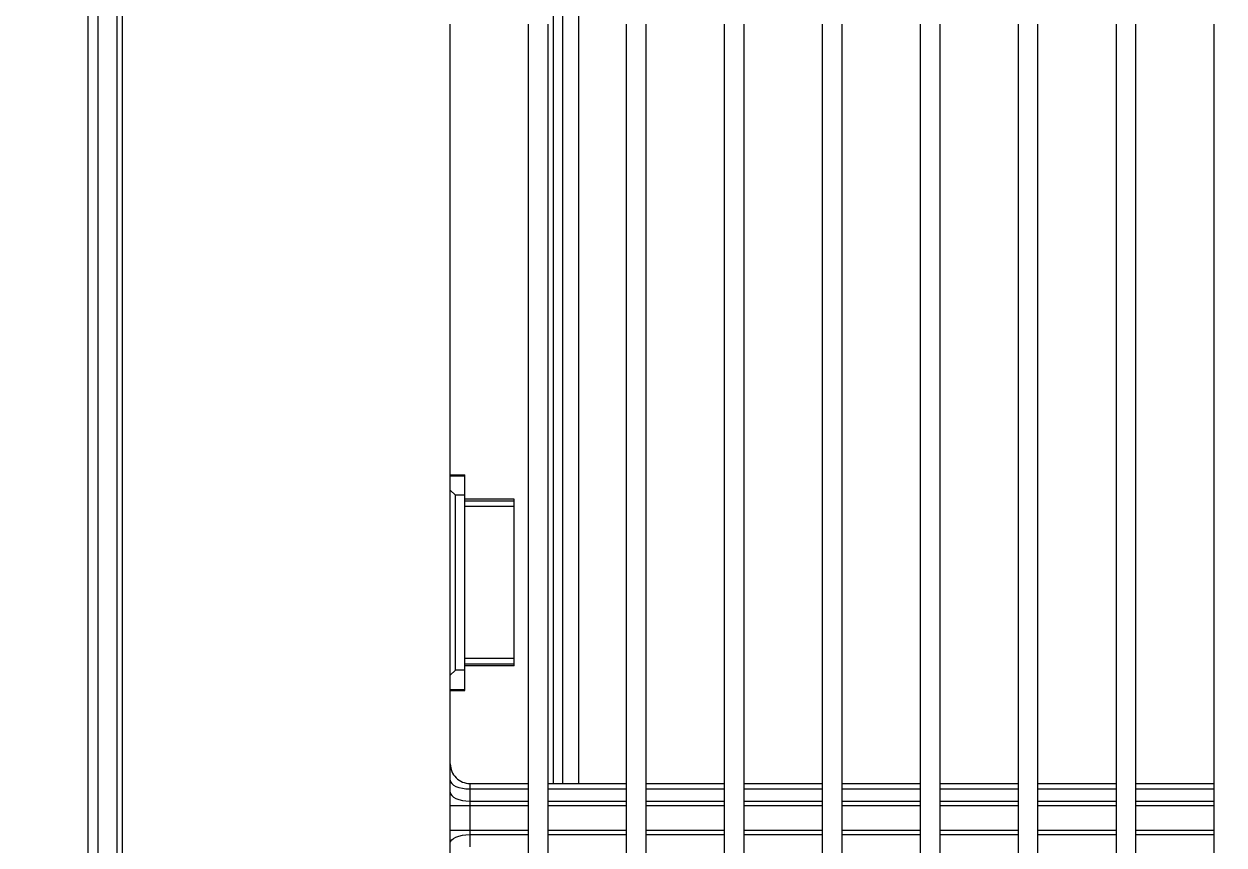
# Model space of a CAD drawing. Header units: metres. Extents: x -101133.8 to -101066.7, y -24899.3 to -24824.7.
# Drawn here: x -101110.2998 to -101110.1773, y -24848.4255 to -24848.3417 of the extents above; entities that cross this region are included whole.
import ezdxf

# ---------------------------------------------------------------- set-up
doc = ezdxf.new("R2010")
doc.units = ezdxf.units.M
doc.header["$LTSCALE"] = 0.2
doc.header["$PDSIZE"] = -5
doc.layers.add('CMT-COTATION DIVERS', color=1, linetype='Continuous')
doc.layers.add('CMT-CVC-MATERIEL', color=30, linetype='Continuous')
doc.styles.get("Standard").update_dxf_attribs({"font": 'arial.ttf'})
doc.dimstyles.get("Standard").update_dxf_attribs({"dimtxt": 0.18, "dimasz": 0.18, "dimexe": 0.18, "dimexo": 0.0625, "dimgap": 0.09, "dimtad": 0, "dimtih": 1, "dimtoh": 1, "dimdec": 4, "dimzin": 0, "dimdsep": 46, "dimtxsty": 'Standard', "dimcen": 0.09, "dimadec": 0, "dimazin": 0, "dimtfac": 1, "dimtdec": 4, "dimtofl": 0, "dimtmove": 0, "dimatfit": 3, "dimfxl": 1, "dimtolj": 1, "dimtzin": 0, "dimarcsym": 0})

# ---------------------------------------------------------------- blocks, each defined once
blk = doc.blocks.new('Cassette 600x600')
at = {"linetype": 'Continuous', "lineweight": 13}
for p, q in [((-20143.73, 167.01), (-20417.73, 167.01)), ((-20340.23, 159.01), (-20340.23, 167.01)), ((-20339.68, 159.01), (-20339.68, 167.01)), ((-20338.44, 159.01), (-20338.44, 167.01)), ((-20337.99, 159.01), (-20337.99, 167.01)), ((-20335.47, 159.01), (-20335.47, 167.01)), ((-20335.02, 159.01), (-20335.02, 167.01)), ((-20143.73, 159.01), (-20417.73, 159.01)), ((-20143.73, 157.01), (-20417.73, 157.01)), ((-20340.23, 149.01), (-20340.23, 157.01)), ((-20339.68, 149.01), (-20339.68, 157.01)), ((-20338.44, 149.01), (-20338.44, 157.01)), ((-20337.99, 149.01), (-20337.99, 157.01)), ((-20335.47, 149.01), (-20335.47, 157.01)), ((-20335.02, 149.01), (-20335.02, 157.01)), ((-20143.73, 149.01), (-20417.73, 149.01)), ((-20143.73, 147.01), (-20417.73, 147.01)), ((-20340.23, 139.01), (-20340.23, 147.01)), ((-20339.68, 139.01), (-20339.68, 147.01)), ((-20338.44, 139.01), (-20338.44, 147.01)), ((-20337.99, 139.01), (-20337.99, 147.01)), ((-20335.47, 139.01), (-20335.47, 147.01)), ((-20335.02, 139.01), (-20335.02, 147.01)), ((-20143.73, 139.01), (-20417.73, 139.01)), ((-20143.73, 137.01), (-20417.73, 137.01)), ((-20340.23, 129.01), (-20340.23, 137.01)), ((-20339.68, 129.01), (-20339.68, 137.01)), ((-20338.44, 129.01), (-20338.44, 137.01)), ((-20337.99, 129.01), (-20337.99, 137.01)), ((-20335.47, 129.01), (-20335.47, 137.01)), ((-20335.02, 129.01), (-20335.02, 137.01)), ((-20143.73, 129.01), (-20417.73, 129.01)), ((-20143.73, 127.01), (-20417.73, 127.01)), ((-20340.23, 119.01), (-20340.23, 127.01)), ((-20339.68, 119.01), (-20339.68, 127.01)), ((-20338.44, 119.01), (-20338.44, 127.01)), ((-20337.99, 119.01), (-20337.99, 127.01)), ((-20335.47, 119.01), (-20335.47, 127.01)), ((-20335.02, 119.01), (-20335.02, 127.01)), ((-20143.73, 119.01), (-20417.73, 119.01)), ((-20143.73, 117.01), (-20417.73, 117.01)), ((-20340.23, 109.01), (-20340.23, 117.01)), ((-20339.68, 109.01), (-20339.68, 117.01)), ((-20338.44, 109.01), (-20338.44, 117.01)), ((-20337.99, 109.01), (-20337.99, 117.01)), ((-20335.47, 109.01), (-20335.47, 117.01)), ((-20335.02, 109.01), (-20335.02, 117.01)), ((-20143.73, 109.01), (-20417.73, 109.01)), ((-20143.73, 107.01), (-20417.73, 107.01)), ((-20340.23, 99.01), (-20340.23, 107.01)), ((-20339.68, 99.01), (-20339.68, 107.01)), ((-20338.44, 99.01), (-20338.44, 107.01)), ((-20337.99, 99.01), (-20337.99, 107.01)), ((-20335.47, 99.01), (-20335.47, 107.01)), ((-20335.02, 99.01), (-20335.02, 107.01)), ((-20444.73, 102.1), (-20340.23, 102.1)), ((-20443.28, 100.48), (-20340.23, 100.48)), ((-20432.64, 99.51), (-20340.23, 99.51)), ((-20143.73, 99.01), (-20417.73, 99.01)), ((-20143.73, 97.01), (-20417.73, 97.01)), ((-20340.23, 91.01), (-20340.23, 97.01)), ((-20339.68, 91.01), (-20339.68, 97.01)), ((-20338.44, 91.01), (-20338.44, 97.01)), ((-20337.99, 91.01), (-20337.99, 97.01)), ((-20335.47, 91.01), (-20335.47, 97.01)), ((-20335.02, 91.01), (-20335.02, 97.01)), ((-20352.23, 95.54), (-20369.23, 95.54)), ((-20369.23, 95.54), (-20369.23, 90.51)), ((-20369.05, 95.54), (-20369.05, 90.51)), ((-20368.48, 95.54), (-20368.48, 90.51)), ((-20352.98, 95.54), (-20352.98, 90.51)), ((-20352.41, 95.54), (-20352.41, 90.51)), ((-20352.23, 95.54), (-20352.23, 90.51)), ((-20340.23, 91.01), (-20339.68, 91.01)), ((-20339.69, 90.61), (-20339.68, 91.01)), ((-20339.68, 91.01), (-20338.44, 91.01)), ((-20338.46, 90.61), (-20338.44, 91.01)), ((-20338.44, 91.01), (-20337.99, 91.01)), ((-20337.99, 89.01), (-20337.99, 91.01)), ((-20337.99, 91.01), (-20335.47, 91.01)), ((-20335.47, 89.01), (-20335.47, 91.01)), ((-20335.47, 91.01), (-20335.02, 91.01)), ((-20335.02, 91.01), (-20333.78, 91.01)), ((-20335, 90.61), (-20335.02, 91.01)), ((-20369.23, 90.51), (-20371.73, 90.51)), ((-20371.73, 89.01), (-20371.73, 90.51)), ((-20371.63, 89.01), (-20371.63, 90.51)), ((-20369.66, 89.53), (-20370.18, 89.01)), ((-20369.66, 90.51), (-20369.66, 89.53)), ((-20351.8, 89.53), (-20369.66, 89.53)), ((-20369.05, 90.51), (-20369.23, 90.51)), ((-20368.48, 90.51), (-20369.05, 90.51)), ((-20352.98, 90.51), (-20368.48, 90.51)), ((-20352.41, 90.51), (-20352.98, 90.51)), ((-20352.23, 90.51), (-20352.41, 90.51)), ((-20349.73, 90.51), (-20352.23, 90.51)), ((-20351.8, 90.51), (-20351.8, 89.53)), ((-20351.28, 89.01), (-20351.8, 89.53)), ((-20349.83, 89.01), (-20349.83, 90.51)), ((-20349.73, 89.01), (-20349.73, 90.51)), ((-20340.07, 89.34), (-20339.94, 89.59)), ((-20339.94, 89.59), (-20339.83, 89.89)), ((-20339.83, 89.89), (-20339.75, 90.24)), ((-20339.75, 90.24), (-20339.69, 90.61)), ((-20338.84, 89.34), (-20338.7, 89.59)), ((-20338.7, 89.59), (-20338.59, 89.89)), ((-20338.59, 89.89), (-20338.51, 90.24)), ((-20338.51, 90.24), (-20338.46, 90.61)), ((-20334.95, 90.24), (-20335, 90.61)), ((-20334.87, 89.89), (-20334.95, 90.24)), ((-20334.76, 89.59), (-20334.87, 89.89)), ((-20334.62, 89.34), (-20334.76, 89.59)), ((-20143.73, 89.01), (-20417.73, 89.01)), ((-20340.57, 89.01), (-20340.4, 89.04)), ((-20340.4, 89.04), (-20340.23, 89.16)), ((-20340.23, 89.16), (-20340.07, 89.34)), ((-20339.34, 89.01), (-20339.16, 89.04)), ((-20339.16, 89.04), (-20338.99, 89.16)), ((-20338.99, 89.16), (-20338.84, 89.34)), ((-20334.47, 89.16), (-20334.62, 89.34)), ((-20334.3, 89.04), (-20334.47, 89.16)), ((-20334.12, 89.01), (-20334.3, 89.04)), ((-20465.93, 55.51), (-20095.53, 55.51)), ((-20095.53, 55.01), (-20465.93, 55.01)), ((-20434.23, 53.01), (-20127.23, 53.01)), ((-20434.23, 52.01), (-20127.23, 52.01))]:
    blk.add_line(p, q, dxfattribs=at)
blk.add_arc((-20342.23, 91.01), 2, 270, 0, dxfattribs=at)
blk = doc.blocks.new('COT-45')
at = {"color": 0}
for p, q in [((0, -1), (0, 1)), ((-1, 0), (1, 0))]:
    blk.add_line(p, q, dxfattribs=at)
at = {"color": 0, "const_width": 0.4}
blk.add_lwpolyline([(-0.4419, -0.4419), (0.4419, 0.4419)], dxfattribs=at)
blk = doc.blocks.new('*D117')
at = {"layer": 'CMT-COTATION DIVERS', "color": 0, "lineweight": -2}
for p, q in [((-101111.62331, -24847.28014), (-101111.62331, -24847.25476)), ((-101106.09932, -24848.56773), (-101106.09932, -24847.25476)), ((-101111.59831, -24847.30476), (-101106.12432, -24847.30476))]:
    blk.add_line(p, q, dxfattribs=at)
at = {"layer": 'Defpoints', "color": 0, "lineweight": 15}
for p in [(-101106.09932, -24847.30476), (-101111.62331, -24847.31014), (-101106.09932, -24848.59773)]:
    blk.add_point(p, dxfattribs=at)
at = {"layer": 'CMT-COTATION DIVERS', "color": 0, "lineweight": -2, "xscale": 0.025, "yscale": 0.025, "zscale": 0.025, "rotation": 180}
blk.add_blockref('COT-45', (-101111.62331, -24847.30476), dxfattribs=at)
at = {"layer": 'CMT-COTATION DIVERS', "color": 0, "lineweight": -2, "xscale": 0.025, "yscale": 0.025, "zscale": 0.025}
blk.add_blockref('COT-45', (-101106.09932, -24847.30476), dxfattribs=at)
at = {"layer": 'CMT-COTATION DIVERS', "color": 0, "lineweight": 15, "insert": (-101108.86131, -24847.22897), "char_height": 0.075, "attachment_point": 5}
blk.add_mtext('\\A1;552', dxfattribs=at)

msp = doc.modelspace()

# ---------------------------------------------------------------- block references
at = {"layer": 'CMT-CVC-MATERIEL', "xscale": 0.001, "yscale": 0.001, "zscale": 0.001, "rotation": 270}
msp.add_blockref('Cassette 600x600', (-101110.34531, -24868.75947), dxfattribs=at)

# ---------------------------------------------------------------- dimensions: what is measured, and where the dimension line sits
at = {"layer": 'CMT-COTATION DIVERS', "lineweight": 15}
dim = msp.add_linear_dim(base=(-101106.09932, -24847.30476), p1=(-101111.62331, -24847.31014), p2=(-101106.09932, -24848.59773), dimstyle='Standard', override={"dimscale": 0.05, "dimtxt": 1.5, "dimasz": 0.5, "dimexe": 1, "dimexo": 0.6, "dimgap": 0.75, "dimtad": 1, "dimtih": 0, "dimtoh": 0, "dimdec": 0, "dimlfac": 100, "dimblk": 'COT-45', "dimcen": 0, "dimadec": 2, "dimazin": 2, "dimtdec": 2, "dimtix": 1, "dimtmove": 1, "dimfrac": 1}, dxfattribs=at)
dim.commit()
dim.dimension.update_dxf_attribs({"geometry": '*D117', "text_midpoint": (-101108.86131, -24847.22897)})

doc.saveas('drawing.dxf')
